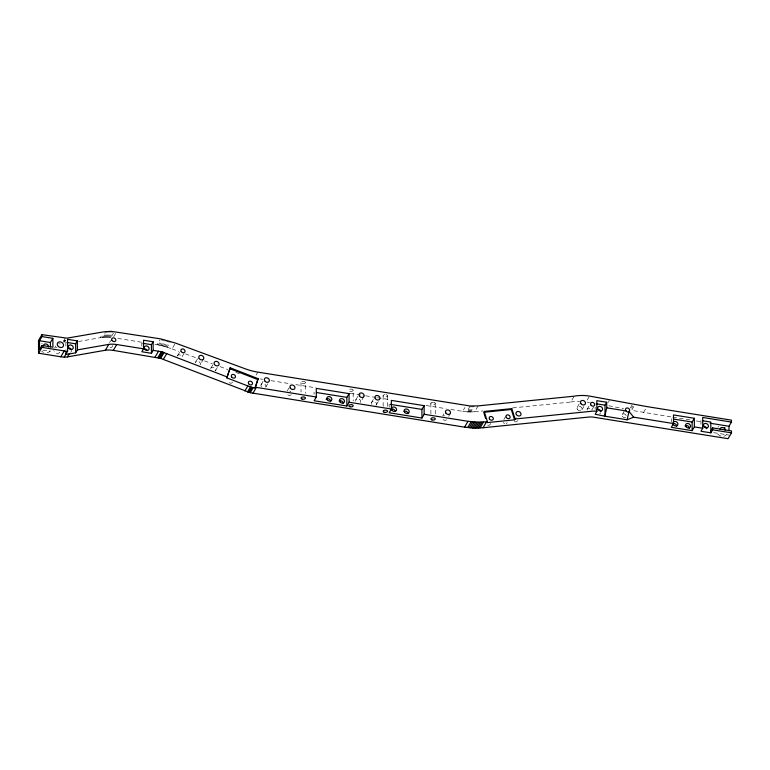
<?xml version="1.0" encoding="UTF-8"?>
<svg xmlns="http://www.w3.org/2000/svg" width="770" height="770" viewBox="0 0 770 770"><rect width="100%" height="100%" fill="white"/><g stroke="black" fill="none" stroke-linecap="round" stroke-linejoin="round"><path stroke-width="0.58" stroke-dasharray="3.85 2.89" d="M54.67 347.915L55.806 345.971M63.477 341.11L65.19 338.184M63.506 342.092L64.651 340.138M64.102 342.082L65.248 340.128M64.699 342.053L65.845 340.099M78.502 341.524L100.293 337.693L102.574 333.795M100.293 337.693L102.362 337.395L105.788 331.543M102.362 337.395L103.411 337.289L106.838 331.437M103.411 337.289L104.47 337.212L107.896 331.36M104.47 337.212L105.538 337.164L108.965 331.312M105.538 337.164L106.616 337.154L110.043 331.302M106.616 337.154L107.694 337.164L111.121 331.312M107.694 337.164L108.782 337.202L112.208 331.35M108.782 337.202L109.869 337.279L113.296 331.427M111.534 336.403L114.393 331.524M109.532 342.621L110.668 340.667M113.719 336.692L116.578 331.822M154.837 344.334L157.147 344.71L160.006 339.83M157.147 344.71L158.399 344.97L161.825 339.118M158.399 344.97L159.65 345.239L163.076 339.387M159.65 345.239L160.901 345.538L164.328 339.686M160.901 345.538L162.143 345.846L165.579 339.994M162.143 345.846L163.394 346.173L166.821 340.321M163.394 346.173L164.636 346.51L168.062 340.658M164.636 346.51L165.868 346.875L169.304 341.023M165.868 346.875L167.109 347.251L170.536 341.399M167.109 347.251L172.018 348.916L175.454 343.064M177.601 355.663L180.459 350.783M182.038 356.722L184.896 351.851M195.638 362.064L198.496 357.193M203.53 359.051L200.104 364.903A2.647 2.146 30.4 0 0 198.593 361.457A2.647 2.146 30.4 0 0 195.349 362.863M210.932 368.07L213.791 363.19M215.398 370.899L218.256 366.029M256.092 375.057L257.806 372.131M261.097 384.654L263.956 379.774M265.775 387.118L268.634 382.238M287.258 390.9L288.981 387.974M355.827 399.832L359.253 393.971M363.931 396.444L360.495 402.296A2.647 2.146 30.4 0 0 358.31 398.85A2.647 2.146 30.4 0 0 355.721 401.247M371.66 402.364L373.373 399.438M376.338 404.828L379.764 398.976M442.798 415.819L443.944 413.875M448.621 416.339L450.334 413.413M450.835 409.457L462.664 411.353L464.955 407.455M462.664 411.353L466.726 411.834L470.152 405.983M466.726 411.834L467.736 411.902L471.163 406.05M467.736 411.902L468.738 411.94L472.164 406.088M468.738 411.94L469.739 411.96L473.175 406.108M469.739 411.96L470.74 411.96L474.166 406.108M470.74 411.96L474.686 411.748L478.112 405.886M503.859 419.592L505.621 416.58M512.637 407.908L570.753 402.027L574.179 396.175M577.211 407.33L580.638 401.478M587.231 399.976L588.954 397.05M581.889 409.794L584.17 405.896M587.25 409.082L588.963 406.156M591.697 410.15L594.556 405.27M608.281 402.344L609.416 400.39M622.208 414.683L625.067 409.804M630.37 407.917L632.083 404.991M631.554 408.158L632.699 406.204M633.893 406.445L631.602 410.343L671.681 416.974M643.518 412.47L645.809 408.562M474.686 411.748L482.983 410.901M109.869 337.279L110.957 337.375M58.722 343.747L60.349 343.921M587.269 402.123L589.618 402.498M672.855 417.167L691.633 420.17M696.321 420.93L702.192 421.864M713.703 432.653L729.036 435.108M117.781 338.415L142.094 342.303M260.298 378.927L262.666 379.312M270.944 380.64L291.07 383.864M295.796 384.615L315.921 387.839M350.235 393.345L364.441 395.616M365.625 395.809L376.27 397.512M377.454 397.705L389.293 399.601M425.974 405.482L446.1 408.697M42.812 350.138L50.445 351.361M608.829 405.732L623.556 408.716M172.018 348.916L178.736 351.399M185.455 353.873L197.755 358.406M204.474 360.88L212.308 363.767M220.133 366.664L227.968 369.552M235.803 372.439L241.395 374.499M700.931 420.478L700.96 426.464M671.276 418.707L671.296 421.941M595.143 407.137L595.162 409.505M435.214 403.442L435.271 415.367M430.834 403.365L430.892 414.106M389.148 404.163L389.168 407.397M387.483 395.799L387.551 407.725M383.114 395.722L383.171 406.454M353.151 390.294A2.194 1.155 -0.3 0 1 349.792 391.237A2.194 1.155 -0.3 0 1 349.946 389.235A2.194 1.155 -0.3 0 1 353.151 390.294L353.209 401.026M314.083 392.132L314.093 394.288M305.363 382.632A2.194 1.155 -0.3 0 1 302.004 383.585A2.194 1.155 -0.3 0 1 302.158 381.583A2.194 1.155 -0.3 0 1 305.363 382.632L305.421 393.374M300.983 382.565L301.031 392.103M141.824 343.131L141.844 346.365M65.854 342.255L65.893 349.397M570.753 402.027A44.487 36.036 30.4 0 1 579.579 401.334M507.151 422.547A2.194 1.771 30.4 0 1 506.208 423.539M504.629 423.51A2.194 1.771 30.4 0 1 503.33 422.461M490.384 423.423A2.194 1.771 30.4 0 1 486.881 424.491M446.581 419.717A2.647 2.146 30.4 0 1 442.384 418.803M443.587 415.8A2.647 2.146 30.4 0 1 444.55 415.79M291.224 394.587A2.647 2.146 30.4 0 1 288.875 395.328A2.647 2.146 30.4 0 1 286.7 393.595M289.674 391.044A2.647 2.146 30.4 0 1 290.81 391.805M232.492 382.093A2.194 1.771 30.4 0 1 229.806 382.94A2.194 1.771 30.4 0 1 228.536 380.274M371.814 404.375A2.647 2.146 30.4 0 1 372.449 401.574A2.647 2.146 30.4 0 1 375.77 402.296A2.647 2.146 30.4 0 1 376.01 405.289M261.444 386.925A2.647 2.146 30.4 0 1 262.936 383.604A2.647 2.146 30.4 0 1 265.881 386.858M210.701 368.58A2.647 2.146 30.4 0 1 213.896 367.454A2.647 2.146 30.4 0 1 215.533 370.659M517.546 420.507A2.647 2.146 30.4 0 1 514.187 421.536M515.987 417.638A2.647 2.146 30.4 0 1 516.285 417.812M587.115 410.015A2.194 1.771 30.4 0 1 588.771 408.216A2.194 1.771 30.4 0 1 591.206 409.948M600.706 412.807A2.647 2.146 30.4 0 1 599.638 413.721M625.625 417.253A2.194 1.771 30.4 0 1 622.208 416.108A2.194 1.771 30.4 0 1 624.133 413.846A2.194 1.771 30.4 0 1 626.077 416.724M726.832 434.039A5.785 4.687 30.4 0 1 723.848 436.215M721.018 436.089A5.785 4.687 30.4 0 1 716.62 432.403M717.784 427.244A5.785 4.687 30.4 0 1 718.93 426.638M59.819 352.198A3.301 2.676 30.4 0 1 56.97 353.353A3.301 2.676 30.4 0 1 54.102 351.284M53.861 350.581A3.301 2.676 30.4 0 1 53.804 350.215M55.777 347.751A3.301 2.676 30.4 0 1 56.941 347.742M177.456 356.106A2.194 1.771 30.4 0 1 179.66 354.845A2.194 1.771 30.4 0 1 181.624 357.02M112.343 345.432A2.194 1.771 30.4 0 1 109.792 347.299M50.117 350.591A5.785 4.687 30.4 0 1 45.035 352.804M43.601 352.41A5.785 4.687 30.4 0 1 41.667 351.255M41.619 343.458A5.785 4.687 30.4 0 1 42.225 343.199M71.475 351.216A2.647 2.146 30.4 0 1 70.532 352.246M385.953 394.654A2.194 1.155 -0.3 0 1 387.041 396.454A2.194 1.155 -0.3 0 1 383.46 396.396A2.194 1.155 -0.3 0 1 384.817 394.635M433.674 402.296A2.194 1.155 -0.3 0 1 434.646 404.173A2.194 1.155 -0.3 0 1 431.007 403.865A2.194 1.155 -0.3 0 1 433.106 402.248M577.365 409.332A2.647 2.146 30.4 0 0 581.745 410.035A2.647 2.146 30.4 0 0 579.541 406.319A2.647 2.146 30.4 0 0 577.365 409.332"/><path stroke-width="1.16" d="M604.806 416.204L606.741 407.831L606.712 402.258L596.837 400.669L596.894 411.305L595.181 414.231L604.806 416.204L627.126 419.785L633.643 417.167L673.529 423.558L673.481 414.943L694.319 418.283L694.367 426.898L692.163 430.661L671.325 427.321L673.529 423.558M627.126 419.785L629.051 411.401A2.194 1.771 30.4 0 0 629.042 408.774A2.194 1.771 30.4 0 0 626.087 408.302A2.194 1.771 30.4 0 0 626.097 410.93L627.367 412.075L629.051 411.401L633.643 417.167M226.823 377.868L230.182 367.8L258.114 378.667L255.457 387.214L254.966 388.051L250.462 386.954L226.823 377.868L230.182 367.8M254.966 388.051L258.114 378.667M729.017 430.68L728.997 426.253L731.442 422.075L731.433 420.15L646.954 406.608L589.522 396.078A44.487 36.036 30.4 0 0 574.179 396.175L478.112 405.886L470.152 405.983L257.806 372.131A56.508 45.777 30.4 0 1 245.948 369.061L175.454 343.064L160.574 338.858L111.121 331.312L103.719 331.841L66.98 338.155L41.927 334.652L38.5 340.513L38.567 353.209L60.83 356.78A22.33 18.085 30.4 0 0 64.16 357.078L64.709 357.078A22.33 18.085 30.4 0 0 67.404 356.905L105.346 350.244A26.575 21.521 30.4 0 1 113.286 350.389L160.641 358.387L250.231 392.71L464.579 427.158L473.916 428.053L483.05 427.754L589.522 416.984A26.767 21.685 30.4 0 1 593.035 417.099L728.074 438.698L731.5 432.846L731.49 430.931L712.606 427.899L710.845 430.911M41.936 336.577L52.851 338.328L52.899 347.183L41.984 345.432L39.539 349.619L39.491 340.764L41.936 336.577L41.927 334.652M38.567 353.209L41.994 347.357L41.984 345.432M50.425 346.933L50.397 342.506L52.851 338.328M60.83 356.78L64.257 350.928A22.33 18.085 30.4 0 0 67.587 351.226L67.568 339.329L77.356 340.889L77.404 349.898L75.691 352.824L69.117 353.979A22.33 18.085 30.4 0 1 66.422 354.152L65.912 354.161L65.902 351.775M64.199 357.088L67.625 351.236M67.404 356.905L69.117 353.979M75.691 352.824L75.643 343.824L77.356 340.889M105.346 350.244L108.772 344.392A26.575 21.521 30.4 0 1 116.722 344.536L143.586 348.839L143.547 340.205L153.124 341.745L153.172 350.369L151.459 353.295L141.873 351.765L143.586 348.839M113.286 350.389L116.722 344.536M151.459 353.295L151.411 344.671L153.124 341.745M155.078 357.078L158.514 351.226L162.691 352.131L227.314 377.031M157.869 357.636L161.296 351.784M158.562 357.8L161.998 351.948M159.255 357.983L162.691 352.131M159.948 358.185L163.384 352.323M160.641 358.387L164.068 352.535M163.375 359.34L166.801 353.488M244.85 391.035L247.786 386.02M247.526 391.969L250.462 386.954M248.2 392.171L251.136 387.156M248.874 392.363L251.819 387.349M249.557 392.546L252.493 387.531M250.231 392.71L253.176 387.695M252.964 393.249L256.391 387.397L316.326 397.002L316.287 388.369L349.041 393.614L349.089 402.248L346.885 406.011L314.122 400.766L316.326 397.002M346.885 406.011L346.837 397.378L349.041 393.614M391.401 409.024L389.197 412.787L421.95 418.043L424.155 414.279L424.106 405.646L391.353 400.4L391.401 409.024L349.089 402.248M421.95 418.043L421.902 409.409L424.106 405.646M464.579 427.158L468.006 421.306L477.342 422.201L487.477 421.796L484.176 411.45L511.781 408.649L515.082 418.995L514.591 419.833L486.996 422.634L487.477 421.796M467.698 427.591L471.125 421.739M469.257 427.754L472.684 421.902M470.817 427.889L474.243 422.037M472.366 427.995L475.793 422.133M473.916 428.053L477.342 422.201M475.456 428.091L478.882 422.239M476.996 428.091L480.422 422.239M478.517 428.053L481.953 422.201M480.037 427.985L483.473 422.133M483.05 427.754L486.486 421.902M514.591 419.833L511.29 409.486L511.781 408.649M604.315 415.675L605.047 415.165L604.989 405.184L606.712 402.258M692.163 430.661L692.115 422.047L694.319 418.283M731.442 422.075L702.692 417.465L702.75 428.245L700.989 431.258L710.854 432.836L712.616 429.824L712.606 427.899M77.404 349.898L108.772 344.392M483.695 412.287L511.29 409.486M515.082 418.995L592.948 411.132A26.767 21.685 30.4 0 1 596.471 411.247L596.894 411.305M596.221 403.778L604.989 405.184M703.125 420.824L710.797 422.056L710.854 432.836M710.113 423.231L728.997 426.253M606.741 407.831L626.097 410.93M673.596 419.082L692.115 422.047M694.367 426.898L702.75 428.245M712.616 429.824L731.5 432.846M142.893 343.305L151.411 344.671M153.172 350.369L158.514 351.226M66.942 342.429L75.643 343.824M39.491 340.764L50.397 342.506M41.994 347.357L64.257 350.928M316.422 392.507L346.837 397.378M390.313 404.346L421.902 409.409M424.155 414.279L468.006 421.306M255.457 387.214L256.391 387.397M229.691 368.637L257.632 379.504M484.022 413.317L485.668 418.495M326.095 399.255A2.647 2.146 30.4 0 1 329.069 399.024A2.647 2.146 30.4 0 1 330.619 401.642M339.195 400.939A2.647 2.146 30.4 0 1 343.247 403.076M391.564 409.168A2.647 2.146 30.4 0 1 395.337 411.421M403.923 411.315A2.647 2.146 30.4 0 1 406.579 411.507A2.647 2.146 30.4 0 1 407.994 413.74M597.096 409.428A2.647 2.146 30.4 0 1 600.87 411.681M672.634 423.76A2.647 2.146 30.4 0 1 675.29 423.952A2.647 2.146 30.4 0 1 676.705 426.195M685.021 425.945A2.647 2.146 30.4 0 1 687.918 425.983A2.647 2.146 30.4 0 1 689.314 428.505M703.27 426.311A2.647 2.146 30.4 0 1 706.745 428.649M724.454 427.523A5.785 4.687 30.4 0 1 725.061 427.985M68.155 347.944A2.647 2.146 30.4 0 1 71.514 350.061M143.653 348.993A2.647 2.146 30.4 0 1 147.253 350.648M43.486 346.115A2.647 2.146 30.4 0 1 45.979 343.978A2.647 2.146 30.4 0 1 48.491 346.914M720.123 429.342A2.647 2.146 30.4 0 1 722.635 427.504A2.647 2.146 30.4 0 1 725.167 430.151M673.394 422.008A2.647 2.146 30.4 0 1 677.533 422.836A2.647 2.146 30.4 0 1 675.964 425.983A2.647 2.146 30.4 0 1 672.903 423.009M384.211 412.248A2.194 1.155 -0.3 0 0 387.57 411.305A2.194 1.155 -0.3 0 0 384.365 410.246A2.194 1.155 -0.3 0 0 384.211 412.248M349.878 406.743A2.194 1.155 -0.3 0 0 353.228 405.8A2.194 1.155 -0.3 0 0 350.023 404.741A2.194 1.155 -0.3 0 0 349.878 406.743M431.941 419.9A2.194 1.155 -0.3 0 0 435.291 418.947A2.194 1.155 -0.3 0 0 432.086 417.889A2.194 1.155 -0.3 0 0 431.941 419.9M302.09 399.091A2.194 1.155 -0.3 0 0 305.44 398.148A2.194 1.155 -0.3 0 0 302.235 397.089A2.194 1.155 -0.3 0 0 302.09 399.091M685.849 426.503A2.647 2.146 30.4 0 0 690.228 427.206A2.647 2.146 30.4 0 0 688.024 423.49A2.647 2.146 30.4 0 0 685.849 426.503M506.275 417.446A2.194 1.771 30.4 0 0 509.894 417.946A2.194 1.771 30.4 0 0 507.988 414.895A2.194 1.771 30.4 0 0 506.275 417.446M489.479 419.044A2.194 1.771 30.4 0 0 493.098 419.544A2.194 1.771 30.4 0 0 491.202 416.493A2.194 1.771 30.4 0 0 489.479 419.044M590.811 404.895A2.194 1.771 30.4 0 0 594.43 405.472A2.194 1.771 30.4 0 0 592.611 402.392A2.194 1.771 30.4 0 0 590.811 404.895M580.801 403.48A2.647 2.146 30.4 0 0 585.171 404.183A2.647 2.146 30.4 0 0 582.967 400.458A2.647 2.146 30.4 0 0 580.801 403.48M516.362 414.558A2.647 2.146 30.4 0 0 520.741 415.165A2.647 2.146 30.4 0 0 518.441 411.478A2.647 2.146 30.4 0 0 516.362 414.558M111.948 340.378A2.194 1.771 30.4 0 0 115.567 340.956A2.194 1.771 30.4 0 0 113.739 337.876A2.194 1.771 30.4 0 0 111.948 340.378M181.152 351.467A2.194 1.771 30.4 0 0 184.781 352.044A2.194 1.771 30.4 0 0 182.952 348.964A2.194 1.771 30.4 0 0 181.152 351.467M199.16 358.474A2.647 2.146 30.4 0 0 203.53 359.051A2.647 2.146 30.4 0 0 201.211 355.374A2.647 2.146 30.4 0 0 199.16 358.474M214.455 364.47A2.647 2.146 30.4 0 0 218.824 365.047A2.647 2.146 30.4 0 0 216.505 361.371A2.647 2.146 30.4 0 0 214.455 364.47M264.688 380.803A2.647 2.146 30.4 0 0 269.057 381.506A2.647 2.146 30.4 0 0 266.853 377.781A2.647 2.146 30.4 0 0 264.688 380.803M375.24 398.514A2.647 2.146 30.4 0 0 379.62 399.216A2.647 2.146 30.4 0 0 377.416 395.501A2.647 2.146 30.4 0 0 375.24 398.514M359.407 395.982A2.647 2.146 30.4 0 0 363.786 396.685A2.647 2.146 30.4 0 0 361.582 392.96A2.647 2.146 30.4 0 0 359.407 395.982M290.28 388.032A2.647 2.146 30.4 0 0 294.65 388.735A2.647 2.146 30.4 0 0 292.446 385.01A2.647 2.146 30.4 0 0 290.28 388.032M445.811 412.951A2.647 2.146 30.4 0 0 450.19 413.654A2.647 2.146 30.4 0 0 447.986 409.938A2.647 2.146 30.4 0 0 445.811 412.951M57.596 345.547A3.301 2.676 30.4 0 0 63.063 346.625A3.301 2.676 30.4 0 0 60.503 341.909A3.301 2.676 30.4 0 0 57.596 345.547M339.782 401.651A2.647 2.146 30.4 0 0 344.161 402.354A2.647 2.146 30.4 0 0 341.957 398.629A2.647 2.146 30.4 0 0 339.782 401.651M327.154 399.63A2.647 2.146 30.4 0 0 331.533 400.323A2.647 2.146 30.4 0 0 329.319 396.608A2.647 2.146 30.4 0 0 327.154 399.63M404.51 412.017A2.647 2.146 30.4 0 0 408.889 412.72A2.647 2.146 30.4 0 0 406.685 409.005A2.647 2.146 30.4 0 0 404.51 412.017M391.882 409.996A2.647 2.146 30.4 0 0 396.261 410.699A2.647 2.146 30.4 0 0 394.048 406.983A2.647 2.146 30.4 0 0 391.882 409.996M68.549 347.963A2.647 2.146 30.4 0 0 72.919 348.781A2.647 2.146 30.4 0 0 70.84 345.027A2.647 2.146 30.4 0 0 68.549 347.963M144.462 348.983A2.647 2.146 30.4 0 0 148.831 349.686A2.647 2.146 30.4 0 0 146.627 345.961A2.647 2.146 30.4 0 0 144.462 348.983M703.732 426.464A2.647 2.146 30.4 0 0 708.102 427.167A2.647 2.146 30.4 0 0 705.898 423.452A2.647 2.146 30.4 0 0 703.732 426.464M248.623 383.691A2.194 1.771 30.4 0 0 252.252 384.269A2.194 1.771 30.4 0 0 250.423 381.189A2.194 1.771 30.4 0 0 248.623 383.691M231.606 376.915A2.194 1.771 30.4 0 0 235.225 377.493A2.194 1.771 30.4 0 0 233.397 374.413A2.194 1.771 30.4 0 0 231.606 376.915M597.905 409.419A2.647 2.146 30.4 0 0 602.275 410.121A2.647 2.146 30.4 0 0 600.071 406.406A2.647 2.146 30.4 0 0 597.905 409.419"/></g></svg>
